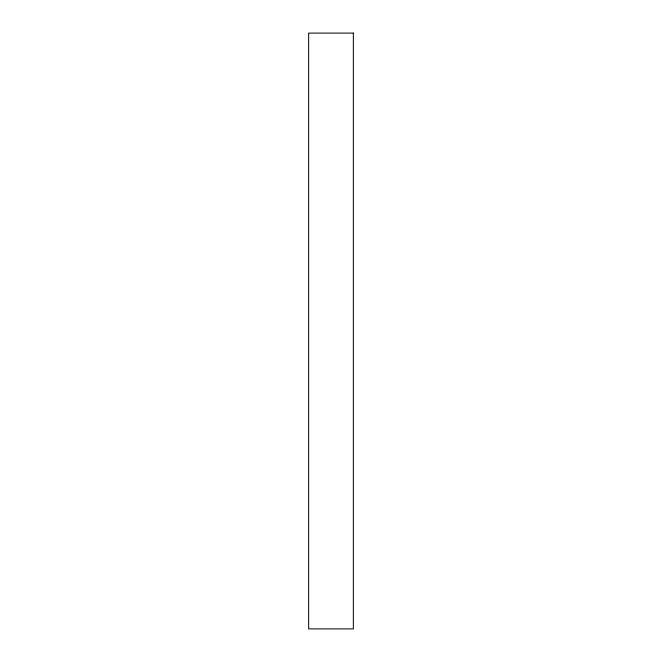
<?xml version="1.0" encoding="UTF-8"?>
<svg xmlns="http://www.w3.org/2000/svg" width="662" height="662" viewBox="0 0 662 662"><rect width="100%" height="100%" fill="white"/><g stroke="black" fill="none" stroke-linecap="round" stroke-linejoin="round"><path stroke-width="0.99" d="M353.343 33.1L308.658 33.1L308.658 628.9L353.343 628.9L353.343 33.1"/></g></svg>
